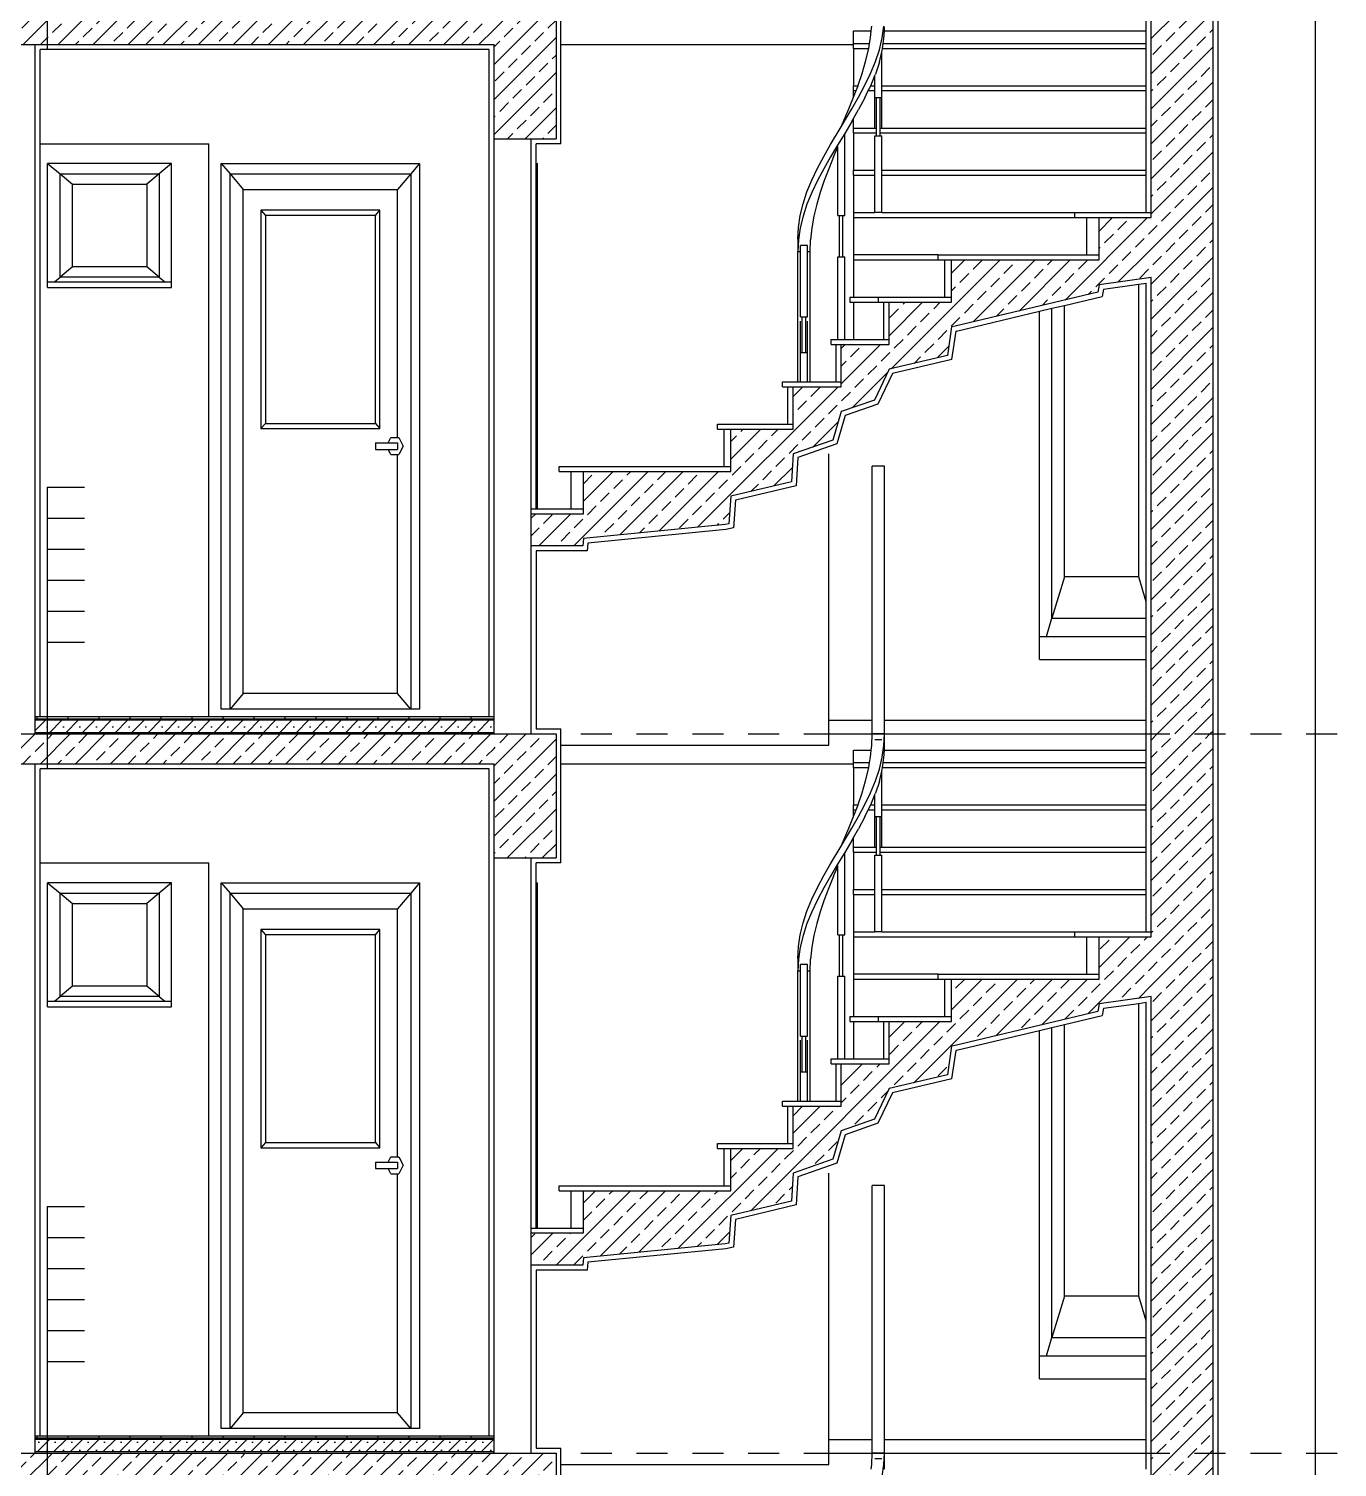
# Model space of a CAD drawing. Header units: metres. Extents: x -220 to 294, y -29 to 18.
# Drawn here: x -2.66 to 2.62, y 3.74 to 9.54 of the extents above; entities that cross this region are included whole.
import ezdxf

# ---------------------------------------------------------------- set-up
doc = ezdxf.new("R2010")
doc.units = ezdxf.units.M
doc.header["$MEASUREMENT"] = 0
doc.linetypes.add('DASHED4', pattern=[0.1875, 0.125, -0.0625])
for name, color, linetype in [('Cizgi', 7, 'Continuous'), ('Olculendirme', 7, 'Continuous'), ('Standart', 7, 'Continuous'), ('Tarama', 7, 'Continuous')]:
    doc.layers.add(name, color=color, linetype=linetype)

msp = doc.modelspace()

# ---------------------------------------------------------------- hatches: boundary and pattern name
at = {"layer": 'Tarama', "linetype": 'Continuous', "lineweight": -3}
h = msp.add_hatch(dxfattribs=at)
h.set_pattern_fill('ANSI33', color=58, scale=0.4, style=0)
h.paths.add_polyline_path([(-0.783, 9.48), (-4.933, 9.48), (-4.933, 9.6), (-0.783, 9.6)])
h = msp.add_hatch(dxfattribs=at)
h.set_pattern_fill('ANSI33', color=58, scale=0.4, style=0)
h.paths.add_polyline_path([(-0.533, 9.1), (-0.783, 9.1), (-0.783, 9.6), (-0.533, 9.6)])
h = msp.add_hatch(dxfattribs=at)
h.set_pattern_fill('ANSI33', color=58, scale=0.4, style=0)
h.paths.add_polyline_path([(2.117, 6.7), (1.867, 6.7), (1.867, 9.6), (2.117, 9.6)])
h = msp.add_hatch(dxfattribs=at)
h.set_pattern_fill('ANSI33', color=58, scale=0.4, style=0)
h.paths.add_polyline_path([(1.867, 8.541), (1.6568, 8.5115), (1.6519, 8.4809), (1.0772, 8.3441), (1.0623, 8.3409), (1.0452, 8.2261), (0.8105, 8.1703), (0.7507, 8.0464), (0.617, 7.9997), (0.5834, 7.8849), (0.4235, 7.8291), (0.417, 7.7168), (0.1717, 7.6585), (0.1643, 7.5473), (0.1492, 7.5441), (-0.4228, 7.4879), (-0.4255, 7.4584), (-0.633, 7.4584), (-0.633, 7.5879), (-0.4228, 7.5879), (-0.4228, 7.7585), (0.1717, 7.7585), (0.1717, 7.9291), (0.4235, 7.9291), (0.4235, 8.0997), (0.617, 8.0997), (0.617, 8.2703), (0.8105, 8.2703), (0.8105, 8.4409), (1.0623, 8.4409), (1.0623, 8.6115), (1.6568, 8.6115), (1.6568, 8.7821), (1.867, 8.7821)])
h = msp.add_hatch(dxfattribs=at)
h.set_pattern_fill('NET', color=163, style=0)
h.paths.add_polyline_path([(-0.783, 6.76), (-2.633, 6.76), (-2.633, 6.77), (-0.783, 6.77)])
h = msp.add_hatch(dxfattribs=at)
h.set_pattern_fill('DOTS', color=58, scale=0.8, style=0)
h.paths.add_polyline_path([(-0.783, 6.755), (-2.633, 6.755), (-2.633, 6.76), (-0.783, 6.76)])
h = msp.add_hatch(dxfattribs=at)
h.set_pattern_fill('SACNCR', color=58, scale=0.5, style=0)
h.paths.add_polyline_path([(-0.783, 6.705), (-2.633, 6.705), (-2.633, 6.755), (-0.783, 6.755)])
h = msp.add_hatch(dxfattribs=at)
h.set_pattern_fill('ANSI33', color=58, scale=0.4, style=0)
h.paths.add_polyline_path([(-0.783, 6.58), (-4.933, 6.58), (-4.933, 6.7), (-0.783, 6.7)])
h = msp.add_hatch(dxfattribs=at)
h.set_pattern_fill('DOTS', color=38, scale=0.8, style=0)
h.paths.add_polyline_path([(-0.783, 6.7), (-2.633, 6.7), (-2.633, 6.705), (-0.783, 6.705)])
h = msp.add_hatch(dxfattribs=at)
h.set_pattern_fill('ANSI33', color=58, scale=0.4, style=0)
h.paths.add_polyline_path([(-0.533, 6.2), (-0.783, 6.2), (-0.783, 6.7), (-0.533, 6.7)])
h = msp.add_hatch(dxfattribs=at)
h.set_pattern_fill('ANSI33', color=58, scale=0.4, style=0)
h.paths.add_polyline_path([(2.117, 3.8), (1.867, 3.8), (1.867, 6.7), (2.117, 6.7)])
h = msp.add_hatch(dxfattribs=at)
h.set_pattern_fill('ANSI33', color=58, scale=0.4, style=0)
h.paths.add_polyline_path([(1.867, 5.641), (1.6568, 5.6115), (1.6519, 5.5809), (1.0772, 5.4441), (1.0623, 5.4409), (1.0452, 5.3261), (0.8105, 5.2703), (0.7507, 5.1464), (0.617, 5.0997), (0.5834, 4.9849), (0.4235, 4.9291), (0.417, 4.8168), (0.1717, 4.7585), (0.1643, 4.6473), (0.1492, 4.6441), (-0.4228, 4.5879), (-0.4255, 4.5584), (-0.633, 4.5584), (-0.633, 4.6879), (-0.4228, 4.6879), (-0.4228, 4.8585), (0.1717, 4.8585), (0.1717, 5.0291), (0.4235, 5.0291), (0.4235, 5.1997), (0.617, 5.1997), (0.617, 5.3703), (0.8105, 5.3703), (0.8105, 5.5409), (1.0623, 5.5409), (1.0623, 5.7115), (1.6568, 5.7115), (1.6568, 5.8821), (1.867, 5.8821)])
h = msp.add_hatch(dxfattribs=at)
h.set_pattern_fill('NET', color=163, style=0)
h.paths.add_polyline_path([(-0.783, 3.86), (-2.633, 3.86), (-2.633, 3.87), (-0.783, 3.87)])
h = msp.add_hatch(dxfattribs=at)
h.set_pattern_fill('DOTS', color=58, scale=0.8, style=0)
h.paths.add_polyline_path([(-0.783, 3.855), (-2.633, 3.855), (-2.633, 3.86), (-0.783, 3.86)])
h = msp.add_hatch(dxfattribs=at)
h.set_pattern_fill('SACNCR', color=58, scale=0.5, style=0)
h.paths.add_polyline_path([(-0.783, 3.805), (-2.633, 3.805), (-2.633, 3.855), (-0.783, 3.855)])
h = msp.add_hatch(dxfattribs=at)
h.set_pattern_fill('ANSI33', color=58, scale=0.4, style=0)
h.paths.add_polyline_path([(-0.783, 3.68), (-4.933, 3.68), (-4.933, 3.8), (-0.783, 3.8)])
h = msp.add_hatch(dxfattribs=at)
h.set_pattern_fill('DOTS', color=38, scale=0.8, style=0)
h.paths.add_polyline_path([(-0.783, 3.8), (-2.633, 3.8), (-2.633, 3.805), (-0.783, 3.805)])
h = msp.add_hatch(dxfattribs=at)
h.set_pattern_fill('ANSI33', color=58, scale=0.4, style=0)
h.paths.add_polyline_path([(-0.533, 3.3), (-0.783, 3.3), (-0.783, 3.8), (-0.533, 3.8)])
h = msp.add_hatch(dxfattribs=at)
h.set_pattern_fill('ANSI33', color=58, scale=0.4, style=0)
h.paths.add_polyline_path([(2.117, 0.9), (1.867, 0.9), (1.867, 3.8), (2.117, 3.8)])

# ---------------------------------------------------------------- linework, layer by layer
at = {"layer": 'Cizgi', "color": 7, "linetype": 'Continuous', "lineweight": -3}
for points in [[(2.117, 3.8), (2.117, 14.1)], [(1.867, 8.8021), (1.867, 12.38)], [(-0.533, 9.6), (-0.533, 9.1)], [(-2.733, 9.48), (-2.633, 9.48)], [(-2.633, 9.48), (-0.783, 9.48)], [(-0.783, 9.1), (-0.783, 9.48)], [(-0.783, 9.1), (-0.633, 9.1)], [(-0.633, 9.1), (-0.533, 9.1)], [(1.6568, 8.6315), (1.6568, 8.7821)], [(1.6568, 8.7821), (1.867, 8.7821)], [(1.867, 8.7821), (1.867, 8.8021)], [(1.0623, 8.4609), (1.0623, 8.6115)], [(1.0623, 8.6115), (1.6568, 8.6115)], [(1.6568, 8.6115), (1.6568, 8.6315)], [(1.867, 8.541), (1.6568, 8.5115)], [(1.867, 5.9021), (1.867, 8.541)], [(1.6519, 8.4809), (1.0772, 8.3441)], [(1.6568, 8.5115), (1.6519, 8.4809)], [(0.8105, 8.2903), (0.8105, 8.4409)], [(0.8105, 8.4409), (1.0623, 8.4409)], [(1.0623, 8.4409), (1.0623, 8.4609)], [(1.0623, 8.3409), (1.0452, 8.2261)], [(1.0772, 8.3441), (1.0623, 8.3409)], [(0.617, 8.1197), (0.617, 8.2703)], [(0.617, 8.2703), (0.8105, 8.2703)], [(0.8105, 8.2703), (0.8105, 8.2903)], [(1.0452, 8.2261), (0.8105, 8.1703)], [(0.8105, 8.1703), (0.7507, 8.0464)], [(0.4235, 7.9491), (0.4235, 8.0997)], [(0.4235, 8.0997), (0.617, 8.0997)], [(0.617, 8.0997), (0.617, 8.1197)], [(0.7507, 8.0464), (0.617, 7.9997)], [(0.4235, 7.9291), (0.4235, 7.9491)], [(0.617, 7.9997), (0.5834, 7.8849)], [(0.1717, 7.7785), (0.1717, 7.9291)], [(0.1717, 7.9291), (0.4235, 7.9291)], [(0.5834, 7.8849), (0.4235, 7.8291)], [(0.1717, 7.7585), (0.1717, 7.7785)], [(0.4235, 7.8291), (0.417, 7.7168)], [(-0.4228, 7.6079), (-0.4228, 7.7585)], [(-0.4228, 7.7585), (0.1717, 7.7585)], [(0.417, 7.7168), (0.1717, 7.6585)], [(0.1717, 7.6585), (0.1643, 7.5473)], [(-0.4228, 7.5879), (-0.4228, 7.6079)], [(-0.633, 7.4584), (-0.633, 7.5879)], [(-0.633, 7.5879), (-0.4228, 7.5879)], [(0.1492, 7.5441), (-0.4228, 7.4879)], [(0.1643, 7.5473), (0.1492, 7.5441)], [(-0.4228, 7.4879), (-0.4255, 7.4584)], [(-0.4255, 7.4584), (-0.633, 7.4584)], [(-2.733, 6.7), (-2.633, 6.7)], [(-2.633, 6.7), (-0.783, 6.7)], [(-0.783, 6.7), (-0.633, 6.7)], [(-0.633, 6.7), (-0.533, 6.7)], [(-0.533, 6.7), (-0.533, 6.2)], [(-2.733, 6.58), (-2.633, 6.58)], [(-2.633, 6.58), (-0.783, 6.58)], [(-0.783, 6.2), (-0.783, 6.58)], [(-0.783, 6.2), (-0.633, 6.2)], [(-0.633, 6.2), (-0.533, 6.2)], [(1.6568, 5.7315), (1.6568, 5.8821)], [(1.6568, 5.8821), (1.867, 5.8821)], [(1.867, 5.8821), (1.867, 5.9021)], [(1.0623, 5.5609), (1.0623, 5.7115)], [(1.0623, 5.7115), (1.6568, 5.7115)], [(1.6568, 5.7115), (1.6568, 5.7315)], [(1.867, 5.641), (1.6568, 5.6115)], [(1.867, 3.8), (1.867, 5.641)], [(1.6519, 5.5809), (1.0772, 5.4441)], [(1.6568, 5.6115), (1.6519, 5.5809)], [(0.8105, 5.3903), (0.8105, 5.5409)], [(0.8105, 5.5409), (1.0623, 5.5409)], [(1.0623, 5.5409), (1.0623, 5.5609)], [(1.0623, 5.4409), (1.0452, 5.3261)], [(1.0772, 5.4441), (1.0623, 5.4409)], [(0.617, 5.2197), (0.617, 5.3703)], [(0.617, 5.3703), (0.8105, 5.3703)], [(0.8105, 5.3703), (0.8105, 5.3903)], [(1.0452, 5.3261), (0.8105, 5.2703)], [(0.8105, 5.2703), (0.7507, 5.1464)], [(0.4235, 5.0491), (0.4235, 5.1997)], [(0.4235, 5.1997), (0.617, 5.1997)], [(0.617, 5.1997), (0.617, 5.2197)], [(0.7507, 5.1464), (0.617, 5.0997)], [(0.4235, 5.0291), (0.4235, 5.0491)], [(0.617, 5.0997), (0.5834, 4.9849)], [(0.1717, 4.8785), (0.1717, 5.0291)], [(0.1717, 5.0291), (0.4235, 5.0291)], [(0.5834, 4.9849), (0.4235, 4.9291)], [(0.1717, 4.8585), (0.1717, 4.8785)], [(0.4235, 4.9291), (0.417, 4.8168)], [(-0.4228, 4.7079), (-0.4228, 4.8585)], [(-0.4228, 4.8585), (0.1717, 4.8585)], [(0.417, 4.8168), (0.1717, 4.7585)], [(0.1717, 4.7585), (0.1643, 4.6473)], [(-0.4228, 4.6879), (-0.4228, 4.7079)], [(-0.633, 4.5584), (-0.633, 4.6879)], [(-0.633, 4.6879), (-0.4228, 4.6879)], [(0.1492, 4.6441), (-0.4228, 4.5879)], [(0.1643, 4.6473), (0.1492, 4.6441)], [(-0.4228, 4.5879), (-0.4255, 4.5584)], [(-0.4255, 4.5584), (-0.633, 4.5584)], [(-2.733, 3.8), (-2.633, 3.8)], [(-2.633, 3.8), (-0.783, 3.8)], [(-0.783, 3.8), (-0.633, 3.8)], [(-0.633, 3.8), (-0.533, 3.8)], [(-0.533, 3.8), (-0.533, 3.3)], [(1.867, 3.0021), (1.867, 3.8)], [(2.117, -5.4608), (2.117, 3.8)]]:
    msp.add_lwpolyline(points, dxfattribs=at)
at = {"layer": 'Cizgi', "color": 241, "linetype": 'Continuous', "lineweight": -3}
for points in [[(-0.513, 9.48), (-0.513, 9.6)], [(1.847, 9.535), (1.847, 9.6)], [(2.137, 6.7), (2.137, 9.6)], [(1.847, 9.4844), (1.847, 9.535)], [(-0.803, 9.46), (-2.613, 9.46)], [(-2.613, 6.77), (-2.613, 9.46)], [(-0.803, 9.1), (-0.803, 9.46)], [(-0.513, 9.08), (-0.513, 9.48)], [(1.847, 9.4644), (1.847, 9.4844)], [(1.847, 9.3138), (1.847, 9.4644)], [(1.847, 9.2938), (1.847, 9.3138)], [(1.847, 9.1432), (1.847, 9.2938)], [(1.847, 9.1232), (1.847, 9.1432)], [(1.847, 8.9726), (1.847, 9.1232)], [(-0.803, 6.77), (-0.803, 9.1)], [(-0.513, 9.08), (-0.613, 9.08)], [(-0.613, 9), (-0.613, 9.08)], [(-0.613, 7.6079), (-0.613, 9)], [(1.847, 8.9526), (1.847, 8.9726)], [(1.847, 8.8021), (1.847, 8.9526)], [(1.6742, 8.4937), (1.6695, 8.4645)], [(1.6742, 8.4937), (1.817, 8.5138)], [(1.817, 8.5138), (1.847, 8.518)], [(1.847, 7.2333), (1.847, 8.518)], [(1.417, 8.4044), (1.467, 8.4163)], [(1.467, 8.4163), (1.517, 8.4282)], [(1.517, 8.4282), (1.6695, 8.4645)], [(1.0816, 8.3246), (1.417, 8.4044)], [(1.063, 8.2097), (1.0801, 8.3243)], [(1.0816, 8.3246), (1.0801, 8.3243)], [(1.063, 8.2097), (0.8244, 8.153)], [(0.8244, 8.153), (0.7651, 8.0302)], [(0.7651, 8.0302), (0.6333, 7.9842)], [(0.6333, 7.9842), (0.5997, 7.8694)], [(0.5997, 7.8694), (0.4427, 7.8146)], [(0.4427, 7.8146), (0.4361, 7.7008)], [(0.4361, 7.7008), (0.1906, 7.6425)], [(0.1906, 7.6425), (0.1832, 7.531)], [(0.1523, 7.5243), (-0.4044, 7.4697)], [(0.1832, 7.531), (0.1523, 7.5243)], [(-0.4073, 7.4384), (-0.613, 7.4384)], [(-0.613, 7.4384), (-0.613, 6.72)], [(-0.4044, 7.4697), (-0.4073, 7.4384)], [(1.847, 7.1667), (1.847, 7.2333)], [(1.847, 7.0929), (1.847, 7.1667)], [(1.847, 7), (1.847, 7.0929)], [(1.847, 6.755), (1.847, 7)], [(1.847, 6.7), (1.847, 6.755)], [(-0.613, 6.72), (-0.513, 6.72)], [(-0.513, 6.655), (-0.513, 6.72)], [(1.847, 6.635), (1.847, 6.7)], [(2.137, 3.8), (2.137, 6.7)], [(-0.513, 6.58), (-0.513, 6.655)], [(1.847, 6.5844), (1.847, 6.635)], [(-0.803, 6.56), (-2.613, 6.56)], [(-2.613, 3.87), (-2.613, 6.56)], [(-0.803, 3.87), (-0.803, 6.56)], [(-0.513, 6.18), (-0.513, 6.58)], [(1.847, 6.5644), (1.847, 6.5844)], [(1.847, 6.4138), (1.847, 6.5644)], [(1.847, 6.3938), (1.847, 6.4138)], [(1.847, 6.2432), (1.847, 6.3938)], [(1.847, 6.2232), (1.847, 6.2432)], [(1.847, 6.0726), (1.847, 6.2232)], [(-0.513, 6.18), (-0.613, 6.18)], [(-0.613, 6.1), (-0.613, 6.18)], [(-0.613, 4.7079), (-0.613, 6.1)], [(1.847, 6.0526), (1.847, 6.0726)], [(1.847, 5.9021), (1.847, 6.0526)], [(1.6742, 5.5937), (1.6695, 5.5645)], [(1.6742, 5.5937), (1.817, 5.6138)], [(1.817, 5.6138), (1.847, 5.618)], [(1.847, 4.3333), (1.847, 5.618)], [(1.417, 5.5044), (1.467, 5.5163)], [(1.467, 5.5163), (1.517, 5.5282)], [(1.517, 5.5282), (1.6695, 5.5645)], [(1.0816, 5.4246), (1.417, 5.5044)], [(1.063, 5.3097), (1.0801, 5.4243)], [(1.0816, 5.4246), (1.0801, 5.4243)], [(1.063, 5.3097), (0.8244, 5.253)], [(0.8244, 5.253), (0.7651, 5.1302)], [(0.7651, 5.1302), (0.6333, 5.0842)], [(0.6333, 5.0842), (0.5997, 4.9694)], [(0.5997, 4.9694), (0.4427, 4.9146)], [(0.4427, 4.9146), (0.4361, 4.8008)], [(0.4361, 4.8008), (0.1906, 4.7425)], [(0.1906, 4.7425), (0.1832, 4.631)], [(0.1523, 4.6243), (-0.4044, 4.5697)], [(0.1832, 4.631), (0.1523, 4.6243)], [(-0.4073, 4.5384), (-0.613, 4.5384)], [(-0.613, 4.5384), (-0.613, 3.82)], [(-0.4044, 4.5697), (-0.4073, 4.5384)], [(1.847, 4.2667), (1.847, 4.3333)], [(1.847, 4.1929), (1.847, 4.2667)], [(1.847, 4.1), (1.847, 4.1929)], [(1.847, 3.855), (1.847, 4.1)], [(1.847, 3.8), (1.847, 3.855)], [(-0.613, 3.82), (-0.513, 3.82)], [(-0.513, 3.755), (-0.513, 3.82)], [(1.847, 3.735), (1.847, 3.8)], [(2.137, 0.9), (2.137, 3.8)], [(-0.513, 3.68), (-0.513, 3.755)]]:
    msp.add_lwpolyline(points, dxfattribs=at)
at = {"layer": 'Cizgi', "color": 98, "linetype": 'Continuous', "lineweight": -3}
for points in [[(0.667, 9.535), (0.7383, 9.535)], [(0.667, 9.4844), (0.667, 9.535)], [(0.7352, 9.5063), (0.7383, 9.535)], [(0.7383, 9.535), (0.7403, 9.554)], [(0.7825, 9.5063), (0.7896, 9.554)], [(0.7896, 9.504), (0.7912, 9.535)], [(0.7912, 9.535), (0.792, 9.5517)], [(0.7912, 9.535), (1.847, 9.535)], [(-0.513, 9.48), (0.667, 9.48)], [(0.667, 9.4844), (0.7314, 9.4844)], [(0.667, 9.48), (0.667, 9.4844)], [(0.667, 9.4644), (0.667, 9.48)], [(0.667, 9.4644), (0.667, 9.3138)], [(0.667, 9.4644), (0.728, 9.4644)], [(0.7156, 9.4108), (0.7269, 9.4585)], [(0.7269, 9.4585), (0.728, 9.4644)], [(0.728, 9.4644), (0.7314, 9.4844)], [(0.7314, 9.4844), (0.7352, 9.5063)], [(0.7551, 9.4108), (0.7709, 9.4585)], [(0.7709, 9.4585), (0.7825, 9.5063)], [(0.7811, 9.4506), (0.7825, 9.4563)], [(0.7825, 9.4563), (0.7837, 9.4644)], [(0.7837, 9.4644), (0.7867, 9.4844)], [(0.7837, 9.4644), (1.847, 9.4644)], [(0.7867, 9.4844), (0.7896, 9.504)], [(0.7867, 9.4844), (1.847, 9.4844)], [(0.7017, 9.3631), (0.7156, 9.4108)], [(0.7355, 9.3631), (0.7551, 9.4108)], [(0.7709, 9.4085), (0.7551, 9.3608)], [(0.7709, 9.4085), (0.7811, 9.4506)], [(0.7811, 9.3138), (0.7811, 9.4506)], [(0.6854, 9.3153), (0.7017, 9.3631)], [(0.7127, 9.3153), (0.7355, 9.3631)], [(0.7359, 9.3138), (0.7529, 9.3553)], [(0.7529, 9.3553), (0.7551, 9.3608)], [(0.7529, 9.3138), (0.7529, 9.3553)], [(0.667, 9.2938), (0.667, 9.3138)], [(0.667, 9.3138), (0.6848, 9.3138)], [(0.667, 9.2671), (0.667, 9.2938)], [(0.667, 9.2938), (0.6772, 9.2938)], [(0.667, 9.2671), (0.6772, 9.2938)], [(0.6772, 9.2938), (0.6848, 9.3138)], [(0.6848, 9.3138), (0.6854, 9.3153)], [(0.6873, 9.2676), (0.7127, 9.3153)], [(0.7127, 9.2653), (0.7263, 9.2938)], [(0.7263, 9.2938), (0.7359, 9.3138)], [(0.7263, 9.2938), (0.7529, 9.2938)], [(0.7359, 9.3138), (0.7529, 9.3138)], [(0.7529, 9.2938), (0.7529, 9.3138)], [(0.7529, 9.2669), (0.7529, 9.2938)], [(0.7811, 9.3138), (1.847, 9.3138)], [(0.7811, 9.2938), (0.7811, 9.3138)], [(0.7811, 9.2938), (1.847, 9.2938)], [(0.7811, 9.2669), (0.7811, 9.2938)], [(0.6477, 9.2199), (0.667, 9.2671)], [(0.66, 9.2199), (0.6873, 9.2676)], [(0.7127, 9.2653), (0.6873, 9.2176)], [(0.7529, 9.2669), (0.7599, 9.2669)], [(0.7529, 9.1432), (0.7529, 9.2669)], [(0.7599, 9.1432), (0.7599, 9.2669)], [(0.7599, 9.2669), (0.7741, 9.2669)], [(0.7741, 9.1432), (0.7741, 9.2669)], [(0.7741, 9.2669), (0.7811, 9.2669)], [(0.7811, 9.1432), (0.7811, 9.2669)], [(0.617, 9.1482), (0.6477, 9.2199)], [(0.617, 9.1482), (0.66, 9.2199)], [(0.66, 9.1699), (0.6311, 9.1216)], [(0.66, 9.1699), (0.667, 9.1821)], [(0.667, 9.1821), (0.6873, 9.2176)], [(0.667, 9.1432), (0.667, 9.1821)], [(0.574, 9.0766), (0.617, 9.1482)], [(0.6311, 9.1216), (0.6026, 9.0744)], [(0.6311, 8.7901), (0.6311, 9.1216)], [(0.667, 9.1232), (0.667, 9.1432)], [(0.667, 9.1432), (0.7529, 9.1432)], [(0.667, 9.1232), (0.667, 8.9726)], [(0.667, 9.1232), (0.7599, 9.1232)], [(0.7529, 9.1432), (0.7599, 9.1432)], [(0.7529, 9.1119), (0.7599, 9.1119)], [(0.7529, 8.9726), (0.7529, 9.1119)], [(0.7599, 9.1232), (0.7599, 9.1432)], [(0.7599, 9.1119), (0.7599, 9.1232)], [(0.7599, 9.1119), (0.7741, 9.1119)], [(0.7741, 9.1432), (0.7811, 9.1432)], [(0.7741, 9.1232), (0.7741, 9.1432)], [(0.7741, 9.1232), (1.847, 9.1232)], [(0.7741, 9.1119), (0.7741, 9.1232)], [(0.7741, 9.1119), (0.7811, 9.1119)], [(0.7811, 9.1432), (1.847, 9.1432)], [(0.7811, 8.9726), (0.7811, 9.1119)], [(0.5467, 9.0289), (0.574, 9.0766)], [(0.6026, 9.0744), (0.574, 9.0266)], [(0.5863, 9.0266), (0.6029, 9.0654)], [(0.6029, 9.0654), (0.6026, 9.0744)], [(0.6029, 8.7901), (0.6029, 9.0654)], [(-2.583, 9), (-2.533, 8.9583)], [(-2.583, 8.5232), (-2.583, 9)], [(-2.083, 9), (-2.583, 9)], [(-2.083, 9), (-2.133, 8.9583)], [(-2.083, 8.5232), (-2.083, 9)], [(-1.883, 9), (-1.083, 9)], [(-1.883, 6.8), (-1.883, 9)], [(-1.883, 9), (-1.8474, 8.9581)], [(-1.083, 9), (-1.1186, 8.9581)], [(-1.083, 9), (-1.083, 6.8)], [(-0.613, 9), (-0.608, 9)], [(-0.608, 7.6079), (-0.608, 9)], [(0.5213, 8.9812), (0.5467, 9.0289)], [(0.574, 9.0266), (0.5467, 8.9789)], [(0.5863, 9.0266), (0.5668, 8.9789)], [(-2.533, 8.9583), (-2.133, 8.9583)], [(-2.533, 8.5417), (-2.533, 8.9583)], [(-2.533, 8.9583), (-2.483, 8.9167)], [(-2.133, 8.9583), (-2.183, 8.9167)], [(-2.133, 8.9583), (-2.133, 8.5417)], [(-1.8474, 8.9581), (-1.1186, 8.9581)], [(-1.8474, 6.8), (-1.8474, 8.9581)], [(-1.8474, 8.9581), (-1.7941, 8.8952)], [(-1.1186, 8.9581), (-1.1719, 8.8952)], [(-1.1186, 8.9581), (-1.1186, 6.8)], [(0.4789, 8.8857), (0.4985, 8.9334)], [(0.4985, 8.9334), (0.5213, 8.9812)], [(0.5467, 8.9789), (0.5213, 8.9312)], [(0.5668, 8.9789), (0.5486, 8.9312)], [(0.667, 8.9526), (0.667, 8.9726)], [(0.667, 8.9726), (0.7529, 8.9726)], [(0.667, 8.9526), (0.667, 8.8021)], [(0.667, 8.9526), (0.7529, 8.9526)], [(0.7529, 8.9526), (0.7529, 8.9726)], [(0.7529, 8.8021), (0.7529, 8.9526)], [(0.7811, 8.9726), (1.847, 8.9726)], [(0.7811, 8.9526), (0.7811, 8.9726)], [(0.7811, 8.9526), (1.847, 8.9526)], [(0.7811, 8.8021), (0.7811, 8.9526)], [(-2.483, 8.9167), (-2.183, 8.9167)], [(-2.483, 8.5833), (-2.483, 8.9167)], [(-2.183, 8.9167), (-2.183, 8.5833)], [(-1.7941, 8.8952), (-1.1719, 8.8952)], [(-1.7941, 6.8629), (-1.7941, 8.8952)], [(-1.1719, 7.8947), (-1.1719, 8.8952)], [(0.4631, 8.838), (0.4789, 8.8857)], [(0.4985, 8.8834), (0.4789, 8.8357)], [(0.5213, 8.9312), (0.4985, 8.8834)], [(0.5323, 8.8834), (0.5184, 8.8357)], [(0.5486, 8.9312), (0.5323, 8.8834)], [(0.4515, 8.7902), (0.4631, 8.838)], [(0.4789, 8.8357), (0.4631, 8.788)], [(0.5184, 8.8357), (0.5071, 8.788)], [(-1.723, 8.8114), (-1.7052, 8.7905)], [(-1.243, 8.8114), (-1.723, 8.8114)], [(-1.723, 8.8114), (-1.723, 7.9314)], [(-1.2608, 8.7905), (-1.7052, 8.7905)], [(-1.7052, 8.7905), (-1.7052, 7.9524)], [(-1.2608, 8.7905), (-1.243, 8.8114)], [(-1.2608, 7.9524), (-1.2608, 8.7905)], [(-1.243, 7.9314), (-1.243, 8.8114)], [(0.4444, 8.7425), (0.4515, 8.7902)], [(0.4631, 8.788), (0.4515, 8.7402)], [(0.5071, 8.788), (0.4988, 8.7402)], [(0.6029, 8.7901), (0.6099, 8.7901)], [(0.6099, 8.6235), (0.6099, 8.7901)], [(0.6099, 8.7901), (0.6241, 8.7901)], [(0.6241, 8.6235), (0.6241, 8.7901)], [(0.6241, 8.7901), (0.6311, 8.7901)], [(0.667, 8.8021), (0.667, 8.7821)], [(0.667, 8.8021), (0.7529, 8.8021)], [(0.667, 8.7821), (0.667, 8.6315)], [(0.667, 8.7821), (1.5595, 8.7821)], [(0.7811, 8.8021), (0.7529, 8.8021)], [(0.7811, 8.8021), (1.5595, 8.8021)], [(0.442, 8.6948), (0.4444, 8.7425)], [(0.4515, 8.7402), (0.4444, 8.6925)], [(0.4988, 8.7402), (0.4937, 8.6925)], [(0.442, 8.6948), (0.442, 8.6448)], [(0.4444, 8.6925), (0.442, 8.6448)], [(0.442, 8.1197), (0.442, 8.6448)], [(0.442, 8.6448), (0.4529, 8.6448)], [(0.4811, 8.6698), (0.4529, 8.6698)], [(0.4529, 8.6448), (0.4529, 8.6698)], [(0.4529, 8.3815), (0.4529, 8.6448)], [(0.4811, 8.6448), (0.4811, 8.6698)], [(0.4811, 8.3815), (0.4811, 8.6448)], [(0.4811, 8.6448), (0.492, 8.6448)], [(0.492, 8.6448), (0.4937, 8.6925)], [(0.492, 8.1197), (0.492, 8.6448)], [(0.6029, 8.2903), (0.6029, 8.6235)], [(0.6029, 8.6235), (0.6099, 8.6235)], [(0.6099, 8.6235), (0.6241, 8.6235)], [(0.6241, 8.6235), (0.6311, 8.6235)], [(0.6311, 8.2903), (0.6311, 8.6235)], [(0.667, 8.6315), (0.667, 8.6115)], [(1.0082, 8.6315), (0.667, 8.6315)], [(0.667, 8.6115), (0.667, 8.4609)], [(0.667, 8.6115), (1.0082, 8.6115)], [(-2.5551, 8.5232), (-2.533, 8.5417)], [(-2.483, 8.5833), (-2.533, 8.5417)], [(-2.133, 8.5417), (-2.533, 8.5417)], [(-2.183, 8.5833), (-2.483, 8.5833)], [(-2.133, 8.5417), (-2.183, 8.5833)], [(-2.133, 8.5417), (-2.1109, 8.5232)], [(-2.583, 8.5), (-2.583, 8.5232)], [(-2.583, 8.5232), (-2.5551, 8.5232)], [(-2.583, 8.5), (-2.083, 8.5)], [(-2.5551, 8.5232), (-2.1109, 8.5232)], [(-2.1109, 8.5232), (-2.083, 8.5232)], [(-2.083, 8.5), (-2.083, 8.5232)], [(1.817, 7.3333), (1.817, 8.5138)], [(0.6519, 8.4609), (0.6519, 8.4409)], [(0.6519, 8.4609), (0.667, 8.4609)], [(0.6519, 8.4409), (0.667, 8.4409)], [(0.667, 8.4609), (0.7681, 8.4609)], [(0.667, 8.4409), (0.667, 8.2903)], [(0.667, 8.4409), (0.7681, 8.4409)], [(1.467, 7.1667), (1.467, 8.4163)], [(1.517, 7.3333), (1.517, 8.4282)], [(0.4529, 8.3815), (0.4599, 8.3815)], [(0.4529, 8.2374), (0.4529, 8.3648)], [(0.4599, 8.2374), (0.4599, 8.3815)], [(0.4599, 8.3815), (0.4741, 8.3815)], [(0.4741, 8.2374), (0.4741, 8.3815)], [(0.4741, 8.3815), (0.4811, 8.3815)], [(0.4811, 8.2374), (0.4811, 8.3648)], [(1.417, 7.0929), (1.417, 8.4044)], [(0.4529, 8.1197), (0.4529, 8.2374)], [(0.4529, 8.2374), (0.4599, 8.2374)], [(0.4599, 8.2374), (0.4741, 8.2374)], [(0.4741, 8.2374), (0.4811, 8.2374)], [(0.4811, 8.1197), (0.4811, 8.2374)], [(-1.7052, 7.9524), (-1.723, 7.9314)], [(-1.7052, 7.9524), (-1.2608, 7.9524)], [(-1.2608, 7.9524), (-1.243, 7.9314)], [(-1.723, 7.9314), (-1.243, 7.9314)], [(-1.2099, 7.8738), (-1.1997, 7.8947)], [(-1.1997, 7.8947), (-1.1719, 7.8947)], [(-1.1719, 7.8947), (-1.1663, 7.8947)], [(-1.1663, 7.8947), (-1.1497, 7.8607)], [(-1.2608, 7.8738), (-1.2608, 7.8476)], [(-1.2608, 7.8738), (-1.2099, 7.8738)], [(-1.2608, 7.8476), (-1.2099, 7.8476)], [(-1.2099, 7.8738), (-1.1719, 7.8738)], [(-1.1997, 7.8267), (-1.2099, 7.8476)], [(-1.2099, 7.8476), (-1.1719, 7.8476)], [(-1.1719, 7.8738), (-1.1719, 7.8476)], [(-1.1497, 7.8607), (-1.1663, 7.8267)], [(-1.1997, 7.8267), (-1.1719, 7.8267)], [(-1.1719, 6.8629), (-1.1719, 7.8267)], [(-1.1719, 7.8267), (-1.1663, 7.8267)], [(0.567, 6.755), (0.567, 7.8291)], [(0.792, 7.78), (0.742, 7.78)], [(0.742, 6.755), (0.742, 7.78)], [(0.792, 6.755), (0.792, 7.78)], [(1.517, 7.3333), (1.467, 7.1667)], [(1.817, 7.3333), (1.517, 7.3333)], [(1.847, 7.2333), (1.817, 7.3333)], [(1.4449, 7.0929), (1.467, 7.1667)], [(1.467, 7.1667), (1.847, 7.1667)], [(1.417, 7), (1.417, 7.0929)], [(1.417, 7.0929), (1.4449, 7.0929)], [(1.4449, 7.0929), (1.847, 7.0929)], [(1.417, 7), (1.847, 7)], [(-1.7941, 6.8629), (-1.8474, 6.8)], [(-1.1719, 6.8629), (-1.7941, 6.8629)], [(-1.1186, 6.8), (-1.1719, 6.8629)], [(-1.8474, 6.8), (-1.883, 6.8)], [(-1.1186, 6.8), (-1.8474, 6.8)], [(-1.083, 6.8), (-1.1186, 6.8)], [(0.567, 6.755), (0.742, 6.755)], [(0.567, 6.7), (0.567, 6.755)], [(0.742, 6.7017), (0.742, 6.755)], [(0.792, 6.755), (1.847, 6.755)], [(0.792, 6.7017), (0.792, 6.755)], [(0.567, 6.655), (0.567, 6.7)], [(0.567, 6.7), (0.7419, 6.7)], [(0.7403, 6.654), (0.7419, 6.7)], [(0.7419, 6.7), (0.742, 6.7017)], [(0.742, 6.7017), (0.792, 6.7017)], [(0.7811, 6.6767), (0.7529, 6.6767)], [(0.7896, 6.654), (0.792, 6.7)], [(0.792, 6.7), (0.792, 6.7017)], [(0.792, 6.7), (1.847, 6.7)], [(0.792, 6.6517), (0.792, 6.7)], [(-0.513, 6.655), (0.567, 6.655)], [(0.667, 6.635), (0.7383, 6.635)], [(0.667, 6.5844), (0.667, 6.635)], [(0.7352, 6.6063), (0.7383, 6.635)], [(0.7383, 6.635), (0.7403, 6.654)], [(0.7825, 6.6063), (0.7896, 6.654)], [(0.7896, 6.604), (0.7912, 6.635)], [(0.7912, 6.635), (0.792, 6.6517)], [(0.7912, 6.635), (1.847, 6.635)], [(-0.513, 6.58), (0.667, 6.58)], [(0.667, 6.5844), (0.7314, 6.5844)], [(0.667, 6.58), (0.667, 6.5844)], [(0.667, 6.5644), (0.667, 6.58)], [(0.667, 6.5644), (0.667, 6.4138)], [(0.667, 6.5644), (0.728, 6.5644)], [(0.7156, 6.5108), (0.7269, 6.5585)], [(0.7269, 6.5585), (0.728, 6.5644)], [(0.728, 6.5644), (0.7314, 6.5844)], [(0.7314, 6.5844), (0.7352, 6.6063)], [(0.7551, 6.5108), (0.7709, 6.5585)], [(0.7709, 6.5585), (0.7825, 6.6063)], [(0.7811, 6.5506), (0.7825, 6.5563)], [(0.7825, 6.5563), (0.7837, 6.5644)], [(0.7837, 6.5644), (0.7867, 6.5844)], [(0.7837, 6.5644), (1.847, 6.5644)], [(0.7867, 6.5844), (0.7896, 6.604)], [(0.7867, 6.5844), (1.847, 6.5844)], [(0.7017, 6.4631), (0.7156, 6.5108)], [(0.7355, 6.4631), (0.7551, 6.5108)], [(0.7709, 6.5085), (0.7551, 6.4608)], [(0.7709, 6.5085), (0.7811, 6.5506)], [(0.7811, 6.4138), (0.7811, 6.5506)], [(0.6854, 6.4153), (0.7017, 6.4631)], [(0.7127, 6.4153), (0.7355, 6.4631)], [(0.7359, 6.4138), (0.7529, 6.4553)], [(0.7529, 6.4553), (0.7551, 6.4608)], [(0.7529, 6.4138), (0.7529, 6.4553)], [(0.667, 6.3938), (0.667, 6.4138)], [(0.667, 6.4138), (0.6848, 6.4138)], [(0.667, 6.3671), (0.667, 6.3938)], [(0.667, 6.3938), (0.6772, 6.3938)], [(0.667, 6.3671), (0.6772, 6.3938)], [(0.6772, 6.3938), (0.6848, 6.4138)], [(0.6848, 6.4138), (0.6854, 6.4153)], [(0.6873, 6.3676), (0.7127, 6.4153)], [(0.7127, 6.3653), (0.7263, 6.3938)], [(0.7263, 6.3938), (0.7359, 6.4138)], [(0.7263, 6.3938), (0.7529, 6.3938)], [(0.7359, 6.4138), (0.7529, 6.4138)], [(0.7529, 6.3938), (0.7529, 6.4138)], [(0.7529, 6.3669), (0.7529, 6.3938)], [(0.7811, 6.4138), (1.847, 6.4138)], [(0.7811, 6.3938), (0.7811, 6.4138)], [(0.7811, 6.3938), (1.847, 6.3938)], [(0.7811, 6.3669), (0.7811, 6.3938)], [(0.6477, 6.3199), (0.667, 6.3671)], [(0.66, 6.3199), (0.6873, 6.3676)], [(0.7127, 6.3653), (0.6873, 6.3176)], [(0.7529, 6.3669), (0.7599, 6.3669)], [(0.7529, 6.2432), (0.7529, 6.3669)], [(0.7599, 6.2432), (0.7599, 6.3669)], [(0.7599, 6.3669), (0.7741, 6.3669)], [(0.7741, 6.2432), (0.7741, 6.3669)], [(0.7741, 6.3669), (0.7811, 6.3669)], [(0.7811, 6.2432), (0.7811, 6.3669)], [(0.617, 6.2482), (0.6477, 6.3199)], [(0.617, 6.2482), (0.66, 6.3199)], [(0.66, 6.2699), (0.6311, 6.2216)], [(0.66, 6.2699), (0.667, 6.2821)], [(0.667, 6.2821), (0.6873, 6.3176)], [(0.667, 6.2432), (0.667, 6.2821)], [(0.574, 6.1766), (0.617, 6.2482)], [(0.6311, 6.2216), (0.6026, 6.1744)], [(0.6311, 5.8901), (0.6311, 6.2216)], [(0.667, 6.2232), (0.667, 6.2432)], [(0.667, 6.2432), (0.7529, 6.2432)], [(0.667, 6.2232), (0.667, 6.0726)], [(0.667, 6.2232), (0.7599, 6.2232)], [(0.7529, 6.2432), (0.7599, 6.2432)], [(0.7529, 6.2119), (0.7599, 6.2119)], [(0.7529, 6.0726), (0.7529, 6.2119)], [(0.7599, 6.2232), (0.7599, 6.2432)], [(0.7599, 6.2119), (0.7599, 6.2232)], [(0.7599, 6.2119), (0.7741, 6.2119)], [(0.7741, 6.2432), (0.7811, 6.2432)], [(0.7741, 6.2232), (0.7741, 6.2432)], [(0.7741, 6.2232), (1.847, 6.2232)], [(0.7741, 6.2119), (0.7741, 6.2232)], [(0.7741, 6.2119), (0.7811, 6.2119)], [(0.7811, 6.2432), (1.847, 6.2432)], [(0.7811, 6.0726), (0.7811, 6.2119)], [(0.5467, 6.1289), (0.574, 6.1766)], [(0.6026, 6.1744), (0.574, 6.1266)], [(0.5863, 6.1266), (0.6029, 6.1654)], [(0.6029, 6.1654), (0.6026, 6.1744)], [(0.6029, 5.8901), (0.6029, 6.1654)], [(-2.583, 6.1), (-2.533, 6.0583)], [(-2.583, 5.6232), (-2.583, 6.1)], [(-2.083, 6.1), (-2.583, 6.1)], [(-2.083, 6.1), (-2.133, 6.0583)], [(-2.083, 5.6232), (-2.083, 6.1)], [(-1.883, 6.1), (-1.083, 6.1)], [(-1.883, 3.9), (-1.883, 6.1)], [(-1.883, 6.1), (-1.8474, 6.0581)], [(-1.083, 6.1), (-1.1186, 6.0581)], [(-1.083, 6.1), (-1.083, 3.9)], [(-0.613, 6.1), (-0.608, 6.1)], [(-0.608, 4.7079), (-0.608, 6.1)], [(0.5213, 6.0812), (0.5467, 6.1289)], [(0.574, 6.1266), (0.5467, 6.0789)], [(0.5863, 6.1266), (0.5668, 6.0789)], [(-2.533, 6.0583), (-2.133, 6.0583)], [(-2.533, 5.6417), (-2.533, 6.0583)], [(-2.533, 6.0583), (-2.483, 6.0167)], [(-2.133, 6.0583), (-2.183, 6.0167)], [(-2.133, 6.0583), (-2.133, 5.6417)], [(-1.8474, 6.0581), (-1.1186, 6.0581)], [(-1.8474, 3.9), (-1.8474, 6.0581)], [(-1.8474, 6.0581), (-1.7941, 5.9952)], [(-1.1186, 6.0581), (-1.1719, 5.9952)], [(-1.1186, 6.0581), (-1.1186, 3.9)], [(0.4789, 5.9857), (0.4985, 6.0334)], [(0.4985, 6.0334), (0.5213, 6.0812)], [(0.5467, 6.0789), (0.5213, 6.0312)], [(0.5668, 6.0789), (0.5486, 6.0312)], [(0.667, 6.0526), (0.667, 6.0726)], [(0.667, 6.0726), (0.7529, 6.0726)], [(0.667, 6.0526), (0.667, 5.9021)], [(0.667, 6.0526), (0.7529, 6.0526)], [(0.7529, 6.0526), (0.7529, 6.0726)], [(0.7529, 5.9021), (0.7529, 6.0526)], [(0.7811, 6.0726), (1.847, 6.0726)], [(0.7811, 6.0526), (0.7811, 6.0726)], [(0.7811, 6.0526), (1.847, 6.0526)], [(0.7811, 5.9021), (0.7811, 6.0526)], [(-2.483, 6.0167), (-2.183, 6.0167)], [(-2.483, 5.6833), (-2.483, 6.0167)], [(-2.183, 6.0167), (-2.183, 5.6833)], [(-1.7941, 5.9952), (-1.1719, 5.9952)], [(-1.7941, 3.9629), (-1.7941, 5.9952)], [(-1.1719, 4.9947), (-1.1719, 5.9952)], [(0.4631, 5.938), (0.4789, 5.9857)], [(0.4985, 5.9834), (0.4789, 5.9357)], [(0.5213, 6.0312), (0.4985, 5.9834)], [(0.5323, 5.9834), (0.5184, 5.9357)], [(0.5486, 6.0312), (0.5323, 5.9834)], [(0.4515, 5.8902), (0.4631, 5.938)], [(0.4789, 5.9357), (0.4631, 5.888)], [(0.5184, 5.9357), (0.5071, 5.888)], [(-1.723, 5.9114), (-1.7052, 5.8905)], [(-1.243, 5.9114), (-1.723, 5.9114)], [(-1.723, 5.9114), (-1.723, 5.0314)], [(-1.2608, 5.8905), (-1.7052, 5.8905)], [(-1.7052, 5.8905), (-1.7052, 5.0524)], [(-1.2608, 5.8905), (-1.243, 5.9114)], [(-1.2608, 5.0524), (-1.2608, 5.8905)], [(-1.243, 5.0314), (-1.243, 5.9114)], [(0.4444, 5.8425), (0.4515, 5.8902)], [(0.4631, 5.888), (0.4515, 5.8402)], [(0.5071, 5.888), (0.4988, 5.8402)], [(0.6029, 5.8901), (0.6099, 5.8901)], [(0.6099, 5.7235), (0.6099, 5.8901)], [(0.6099, 5.8901), (0.6241, 5.8901)], [(0.6241, 5.7235), (0.6241, 5.8901)], [(0.6241, 5.8901), (0.6311, 5.8901)], [(0.667, 5.9021), (0.667, 5.8821)], [(0.667, 5.9021), (0.7529, 5.9021)], [(0.667, 5.8821), (0.667, 5.7315)], [(0.667, 5.8821), (1.5595, 5.8821)], [(0.7811, 5.9021), (0.7529, 5.9021)], [(0.7811, 5.9021), (1.5595, 5.9021)], [(0.442, 5.7948), (0.4444, 5.8425)], [(0.4515, 5.8402), (0.4444, 5.7925)], [(0.4988, 5.8402), (0.4937, 5.7925)], [(0.442, 5.7948), (0.442, 5.7448)], [(0.4444, 5.7925), (0.442, 5.7448)], [(0.442, 5.2197), (0.442, 5.7448)], [(0.442, 5.7448), (0.4529, 5.7448)], [(0.4811, 5.7698), (0.4529, 5.7698)], [(0.4529, 5.7448), (0.4529, 5.7698)], [(0.4529, 5.4815), (0.4529, 5.7448)], [(0.4811, 5.7448), (0.4811, 5.7698)], [(0.4811, 5.4815), (0.4811, 5.7448)], [(0.4811, 5.7448), (0.492, 5.7448)], [(0.492, 5.7448), (0.4937, 5.7925)], [(0.492, 5.2197), (0.492, 5.7448)], [(0.6029, 5.3903), (0.6029, 5.7235)], [(0.6029, 5.7235), (0.6099, 5.7235)], [(0.6099, 5.7235), (0.6241, 5.7235)], [(0.6241, 5.7235), (0.6311, 5.7235)], [(0.6311, 5.3903), (0.6311, 5.7235)], [(0.667, 5.7315), (0.667, 5.7115)], [(1.0082, 5.7315), (0.667, 5.7315)], [(0.667, 5.7115), (0.667, 5.5609)], [(0.667, 5.7115), (1.0082, 5.7115)], [(-2.5551, 5.6232), (-2.533, 5.6417)], [(-2.483, 5.6833), (-2.533, 5.6417)], [(-2.133, 5.6417), (-2.533, 5.6417)], [(-2.183, 5.6833), (-2.483, 5.6833)], [(-2.133, 5.6417), (-2.183, 5.6833)], [(-2.133, 5.6417), (-2.1109, 5.6232)], [(-2.583, 5.6), (-2.583, 5.6232)], [(-2.583, 5.6232), (-2.5551, 5.6232)], [(-2.583, 5.6), (-2.083, 5.6)], [(-2.5551, 5.6232), (-2.1109, 5.6232)], [(-2.1109, 5.6232), (-2.083, 5.6232)], [(-2.083, 5.6), (-2.083, 5.6232)], [(1.817, 4.4333), (1.817, 5.6138)], [(0.6519, 5.5609), (0.6519, 5.5409)], [(0.6519, 5.5609), (0.667, 5.5609)], [(0.6519, 5.5409), (0.667, 5.5409)], [(0.667, 5.5609), (0.7681, 5.5609)], [(0.667, 5.5409), (0.667, 5.3903)], [(0.667, 5.5409), (0.7681, 5.5409)], [(1.467, 4.2667), (1.467, 5.5163)], [(1.517, 4.4333), (1.517, 5.5282)], [(0.4529, 5.4815), (0.4599, 5.4815)], [(0.4529, 5.3374), (0.4529, 5.4648)], [(0.4599, 5.3374), (0.4599, 5.4815)], [(0.4599, 5.4815), (0.4741, 5.4815)], [(0.4741, 5.3374), (0.4741, 5.4815)], [(0.4741, 5.4815), (0.4811, 5.4815)], [(0.4811, 5.3374), (0.4811, 5.4648)], [(1.417, 4.1929), (1.417, 5.5044)], [(0.4529, 5.2197), (0.4529, 5.3374)], [(0.4529, 5.3374), (0.4599, 5.3374)], [(0.4599, 5.3374), (0.4741, 5.3374)], [(0.4741, 5.3374), (0.4811, 5.3374)], [(0.4811, 5.2197), (0.4811, 5.3374)], [(-1.7052, 5.0524), (-1.723, 5.0314)], [(-1.7052, 5.0524), (-1.2608, 5.0524)], [(-1.2608, 5.0524), (-1.243, 5.0314)], [(-1.723, 5.0314), (-1.243, 5.0314)], [(-1.2099, 4.9738), (-1.1997, 4.9947)], [(-1.1997, 4.9947), (-1.1719, 4.9947)], [(-1.1719, 4.9947), (-1.1663, 4.9947)], [(-1.1663, 4.9947), (-1.1497, 4.9607)], [(-1.2608, 4.9738), (-1.2608, 4.9476)], [(-1.2608, 4.9738), (-1.2099, 4.9738)], [(-1.2608, 4.9476), (-1.2099, 4.9476)], [(-1.2099, 4.9738), (-1.1719, 4.9738)], [(-1.1997, 4.9267), (-1.2099, 4.9476)], [(-1.2099, 4.9476), (-1.1719, 4.9476)], [(-1.1719, 4.9738), (-1.1719, 4.9476)], [(-1.1497, 4.9607), (-1.1663, 4.9267)], [(-1.1997, 4.9267), (-1.1719, 4.9267)], [(-1.1719, 3.9629), (-1.1719, 4.9267)], [(-1.1719, 4.9267), (-1.1663, 4.9267)], [(0.567, 3.855), (0.567, 4.9291)], [(0.792, 4.88), (0.742, 4.88)], [(0.742, 3.855), (0.742, 4.88)], [(0.792, 3.855), (0.792, 4.88)], [(1.517, 4.4333), (1.467, 4.2667)], [(1.817, 4.4333), (1.517, 4.4333)], [(1.847, 4.3333), (1.817, 4.4333)], [(1.4449, 4.1929), (1.467, 4.2667)], [(1.467, 4.2667), (1.847, 4.2667)], [(1.417, 4.1), (1.417, 4.1929)], [(1.417, 4.1929), (1.4449, 4.1929)], [(1.4449, 4.1929), (1.847, 4.1929)], [(1.417, 4.1), (1.847, 4.1)], [(-1.7941, 3.9629), (-1.8474, 3.9)], [(-1.1719, 3.9629), (-1.7941, 3.9629)], [(-1.1186, 3.9), (-1.1719, 3.9629)], [(-1.8474, 3.9), (-1.883, 3.9)], [(-1.1186, 3.9), (-1.8474, 3.9)], [(-1.083, 3.9), (-1.1186, 3.9)], [(0.567, 3.855), (0.742, 3.855)], [(0.567, 3.8), (0.567, 3.855)], [(0.742, 3.8017), (0.742, 3.855)], [(0.792, 3.855), (1.847, 3.855)], [(0.792, 3.8017), (0.792, 3.855)], [(0.567, 3.755), (0.567, 3.8)], [(0.567, 3.8), (0.7419, 3.8)], [(0.7403, 3.754), (0.7419, 3.8)], [(0.7419, 3.8), (0.742, 3.8017)], [(0.742, 3.8017), (0.792, 3.8017)], [(0.7811, 3.7767), (0.7529, 3.7767)], [(0.7896, 3.754), (0.792, 3.8)], [(0.792, 3.8), (0.792, 3.8017)], [(0.792, 3.7517), (0.792, 3.8)], [(0.792, 3.8), (1.847, 3.8)], [(-0.513, 3.755), (0.567, 3.755)], [(0.7383, 3.735), (0.7403, 3.754)], [(0.7825, 3.7063), (0.7896, 3.754)], [(0.7912, 3.735), (0.792, 3.7517)]]:
    msp.add_lwpolyline(points, dxfattribs=at)
at = {"layer": 'Cizgi', "color": 166, "linetype": 'Continuous', "lineweight": -3}
for points in [[(-2.633, 6.77), (-2.633, 9.48)], [(-0.783, 6.77), (-0.783, 9.1)], [(-0.633, 7.6079), (-0.633, 9.1)], [(-0.633, 7.5879), (-0.633, 7.6079)], [(-0.633, 6.7), (-0.633, 7.4584)], [(-2.633, 6.7), (-2.633, 6.77)], [(-0.783, 6.7), (-0.783, 6.77)], [(-2.633, 3.87), (-2.633, 6.58)], [(-0.783, 3.87), (-0.783, 6.2)], [(-0.633, 4.7079), (-0.633, 6.2)], [(-0.633, 4.6879), (-0.633, 4.7079)], [(-0.633, 3.8), (-0.633, 4.5584)], [(-2.633, 3.8), (-2.633, 3.87)], [(-0.783, 3.8), (-0.783, 3.87)]]:
    msp.add_lwpolyline(points, dxfattribs=at)
at = {"layer": 'Cizgi', "color": 118, "linetype": 'Continuous', "lineweight": -3}
for points in [[(-2.613, 9.08), (-1.933, 9.08)], [(-1.933, 6.77), (-1.933, 9.08)], [(-2.613, 6.18), (-1.933, 6.18)], [(-1.933, 3.87), (-1.933, 6.18)]]:
    msp.add_lwpolyline(points, dxfattribs=at)
at = {"layer": 'Cizgi', "color": 59, "linetype": 'Continuous', "lineweight": -3}
for points in [[(1.5595, 8.7821), (1.5595, 8.8021)], [(1.5595, 8.8021), (1.847, 8.8021)], [(1.5595, 8.7821), (1.6082, 8.7821)], [(1.6082, 8.6315), (1.6082, 8.7821)], [(1.6082, 8.7821), (1.6568, 8.7821)], [(1.847, 8.8021), (1.867, 8.8021)], [(1.0082, 8.6115), (1.0082, 8.6315)], [(1.0082, 8.6315), (1.6082, 8.6315)], [(1.0082, 8.6115), (1.0353, 8.6115)], [(1.0353, 8.4609), (1.0353, 8.6115)], [(1.0353, 8.6115), (1.0623, 8.6115)], [(1.6082, 8.6315), (1.6568, 8.6315)], [(0.7681, 8.4409), (0.7681, 8.4609)], [(0.7681, 8.4609), (1.0353, 8.4609)], [(0.7681, 8.4409), (0.7893, 8.4409)], [(0.7893, 8.2903), (0.7893, 8.4409)], [(0.7893, 8.4409), (0.8105, 8.4409)], [(1.0353, 8.4609), (1.0623, 8.4609)], [(0.577, 8.2703), (0.577, 8.2903)], [(0.577, 8.2903), (0.6029, 8.2903)], [(0.577, 8.2703), (0.597, 8.2703)], [(0.597, 8.1197), (0.597, 8.2703)], [(0.597, 8.2703), (0.617, 8.2703)], [(0.6029, 8.2903), (0.6311, 8.2903)], [(0.6311, 8.2903), (0.667, 8.2903)], [(0.667, 8.2903), (0.7893, 8.2903)], [(0.7893, 8.2903), (0.8105, 8.2903)], [(0.381, 8.0997), (0.381, 8.1197)], [(0.381, 8.1197), (0.442, 8.1197)], [(0.381, 8.0997), (0.4022, 8.0997)], [(0.4022, 7.9491), (0.4022, 8.0997)], [(0.4022, 8.0997), (0.4235, 8.0997)], [(0.442, 8.1197), (0.4529, 8.1197)], [(0.4529, 8.1197), (0.4811, 8.1197)], [(0.4811, 8.1197), (0.492, 8.1197)], [(0.492, 8.1197), (0.597, 8.1197)], [(0.597, 8.1197), (0.617, 8.1197)], [(0.1176, 7.9291), (0.1176, 7.9491)], [(0.1176, 7.9491), (0.4022, 7.9491)], [(0.4022, 7.9491), (0.4235, 7.9491)], [(0.1176, 7.9291), (0.1446, 7.9291)], [(0.1446, 7.7785), (0.1446, 7.9291)], [(0.1446, 7.9291), (0.1717, 7.9291)], [(-0.5201, 7.7585), (-0.5201, 7.7785)], [(-0.5201, 7.7785), (0.1446, 7.7785)], [(0.1446, 7.7785), (0.1717, 7.7785)], [(-0.5201, 7.7585), (-0.4715, 7.7585)], [(-0.4715, 7.6079), (-0.4715, 7.7585)], [(-0.4715, 7.7585), (-0.4228, 7.7585)], [(-0.633, 7.6079), (-0.613, 7.6079)], [(-0.613, 7.6079), (-0.608, 7.6079)], [(-0.608, 7.6079), (-0.4715, 7.6079)], [(-0.4715, 7.6079), (-0.4228, 7.6079)], [(-2.633, 6.77), (-2.613, 6.77)], [(-2.613, 6.77), (-1.933, 6.77)], [(-1.933, 6.77), (-0.803, 6.77)], [(-0.803, 6.77), (-0.783, 6.77)], [(1.5595, 5.8821), (1.5595, 5.9021)], [(1.5595, 5.9021), (1.847, 5.9021)], [(1.5595, 5.8821), (1.6082, 5.8821)], [(1.6082, 5.7315), (1.6082, 5.8821)], [(1.6082, 5.8821), (1.6568, 5.8821)], [(1.847, 5.9021), (1.867, 5.9021)], [(1.0082, 5.7115), (1.0082, 5.7315)], [(1.0082, 5.7315), (1.6082, 5.7315)], [(1.0082, 5.7115), (1.0353, 5.7115)], [(1.0353, 5.5609), (1.0353, 5.7115)], [(1.0353, 5.7115), (1.0623, 5.7115)], [(1.6082, 5.7315), (1.6568, 5.7315)], [(0.7681, 5.5409), (0.7681, 5.5609)], [(0.7681, 5.5609), (1.0353, 5.5609)], [(0.7681, 5.5409), (0.7893, 5.5409)], [(0.7893, 5.3903), (0.7893, 5.5409)], [(0.7893, 5.5409), (0.8105, 5.5409)], [(1.0353, 5.5609), (1.0623, 5.5609)], [(0.577, 5.3703), (0.577, 5.3903)], [(0.577, 5.3903), (0.6029, 5.3903)], [(0.577, 5.3703), (0.597, 5.3703)], [(0.597, 5.2197), (0.597, 5.3703)], [(0.597, 5.3703), (0.617, 5.3703)], [(0.6029, 5.3903), (0.6311, 5.3903)], [(0.6311, 5.3903), (0.667, 5.3903)], [(0.667, 5.3903), (0.7893, 5.3903)], [(0.7893, 5.3903), (0.8105, 5.3903)], [(0.381, 5.1997), (0.381, 5.2197)], [(0.381, 5.2197), (0.442, 5.2197)], [(0.381, 5.1997), (0.4022, 5.1997)], [(0.4022, 5.0491), (0.4022, 5.1997)], [(0.4022, 5.1997), (0.4235, 5.1997)], [(0.442, 5.2197), (0.4529, 5.2197)], [(0.4529, 5.2197), (0.4811, 5.2197)], [(0.4811, 5.2197), (0.492, 5.2197)], [(0.492, 5.2197), (0.597, 5.2197)], [(0.597, 5.2197), (0.617, 5.2197)], [(0.1176, 5.0291), (0.1176, 5.0491)], [(0.1176, 5.0491), (0.4022, 5.0491)], [(0.4022, 5.0491), (0.4235, 5.0491)], [(0.1176, 5.0291), (0.1446, 5.0291)], [(0.1446, 4.8785), (0.1446, 5.0291)], [(0.1446, 5.0291), (0.1717, 5.0291)], [(-0.5201, 4.8585), (-0.5201, 4.8785)], [(-0.5201, 4.8785), (0.1446, 4.8785)], [(0.1446, 4.8785), (0.1717, 4.8785)], [(-0.5201, 4.8585), (-0.4715, 4.8585)], [(-0.4715, 4.7079), (-0.4715, 4.8585)], [(-0.4715, 4.8585), (-0.4228, 4.8585)], [(-0.633, 4.7079), (-0.613, 4.7079)], [(-0.613, 4.7079), (-0.608, 4.7079)], [(-0.608, 4.7079), (-0.4715, 4.7079)], [(-0.4715, 4.7079), (-0.4228, 4.7079)], [(-2.633, 3.87), (-2.613, 3.87)], [(-2.613, 3.87), (-1.933, 3.87)], [(-1.933, 3.87), (-0.803, 3.87)], [(-0.803, 3.87), (-0.783, 3.87)]]:
    msp.add_lwpolyline(points, dxfattribs=at)
at = {"layer": 'Cizgi', "color": 38, "linetype": 'Continuous', "lineweight": -3}
for points in [[(-0.783, 6.76), (-2.633, 6.76)], [(-0.783, 6.755), (-2.633, 6.755)], [(-0.783, 6.705), (-2.633, 6.705)], [(-0.783, 3.86), (-2.633, 3.86)], [(-0.783, 3.855), (-2.633, 3.855)], [(-0.783, 3.805), (-2.633, 3.805)]]:
    msp.add_lwpolyline(points, dxfattribs=at)
at = {"layer": 'Cizgi', "color": 73, "linetype": 'DASHED4', "lineweight": -3}
for points in [[(-6.733, 6.7), (10.5158, 6.7)], [(-6.733, 3.8), (10.5158, 3.8)]]:
    msp.add_lwpolyline(points, dxfattribs=at)
at = {"layer": 'Olculendirme', "color": 47, "linetype": 'Continuous', "lineweight": -3}
msp.add_lwpolyline([(2.5292, -10.33), (2.5292, 14.33)], dxfattribs=at)
at = {"layer": 'Standart', "color": 58, "linetype": 'Continuous', "lineweight": -3}
for points in [[(-2.5844, 10.595), (-2.5844, 9.46)], [(-2.5844, 7.695), (-2.5844, 6.56)], [(-2.5844, 7.695), (-2.4344, 7.695)], [(-2.5844, 7.57), (-2.4344, 7.57)], [(-2.5844, 7.445), (-2.4344, 7.445)], [(-2.5844, 7.32), (-2.4344, 7.32)], [(-2.5844, 7.195), (-2.4344, 7.195)], [(-2.5844, 7.07), (-2.4344, 7.07)], [(-2.5844, 4.795), (-2.5844, 3.66)], [(-2.5844, 4.795), (-2.4344, 4.795)], [(-2.5844, 4.67), (-2.4344, 4.67)], [(-2.5844, 4.545), (-2.4344, 4.545)], [(-2.5844, 4.42), (-2.4344, 4.42)], [(-2.5844, 4.295), (-2.4344, 4.295)], [(-2.5844, 4.17), (-2.4344, 4.17)]]:
    msp.add_lwpolyline(points, dxfattribs=at)

doc.saveas('drawing.dxf')
